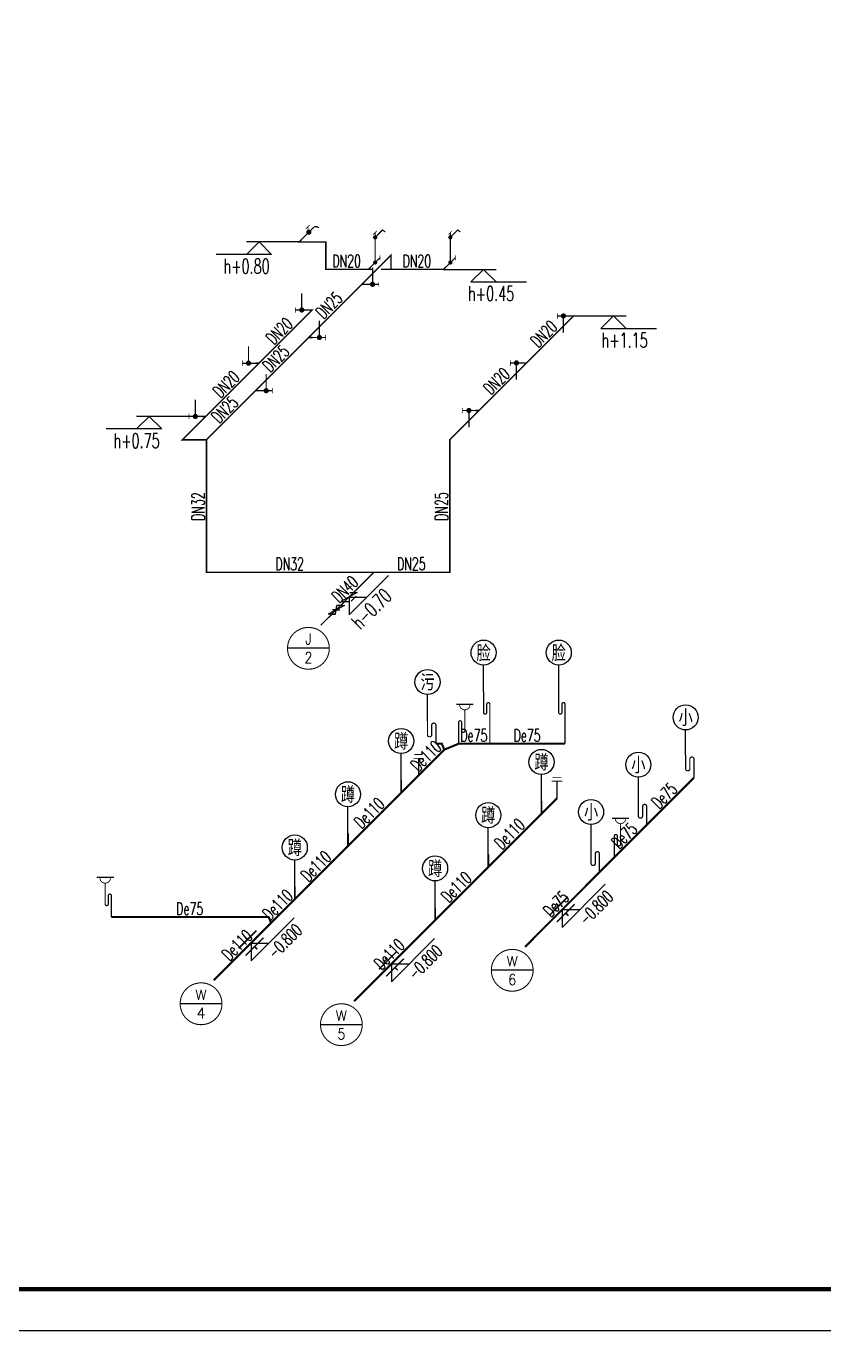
# Model space of a CAD drawing. Extents: x 14204718 to 16986381, y -1556765 to -15898.
# Drawn here: x 14940566 to 14950113, y -943952 to -928352 of the extents above; entities that cross this region are included whole.
import ezdxf
from ezdxf.enums import TextEntityAlignment as Align

# ---------------------------------------------------------------- set-up
doc = ezdxf.new("R2010")
doc.units = 0
doc.header["$LTSCALE"] = 1000
doc.header["$MEASUREMENT"] = 0
for name, color, linetype in [('DIM_污水', 3, 'Continuous'), ('DIM_消防', 3, 'Continuous'), ('EQUIP_地漏', 7, 'Continuous'), ('EQUIP_污水', 7, 'Continuous'), ('EQUIP_给水', 7, 'Continuous'), ('PIPE-污水', 2, 'Continuous'), ('PIPE-给水', 3, 'Continuous'), ('TEXT_污水', 7, 'Continuous'), ('TEXT_给水', 7, 'Continuous'), ('TK', 4, 'Continuous'), ('TWT_DIM', 3, 'Continuous'), ('TWT_ELEV', 3, 'Continuous'), ('TWT_IDEN', 3, 'Continuous'), ('TWT_TEXT', 7, 'Continuous'), ('VALVE_污水', 7, 'Continuous'), ('VALVE_给水', 7, 'Continuous')]:
    doc.layers.add(name, color=color, linetype=linetype)
doc.styles.add('_TWT_CIRCLE', font='COMPLEX', dxfattribs={"width": 1.1, "height": 3, "bigfont": 'HZTXT'})
doc.styles.add('_TWT_DIM_ELE', font='SIMPLEX', dxfattribs={"width": 0.8, "height": 3, "bigfont": 'HZTXT'})
doc.styles.add('_TWT_PIPEDN', font='SIMPLEX', dxfattribs={"width": 0.8, "height": 3, "bigfont": 'HZTXT'})
doc.styles.add('_TWT_SANITARY', font='', dxfattribs={"width": 0.8, "height": 3.5})
doc.styles.add('HZ', font='txt_____.ttf', dxfattribs={"bigfont": 'hztxt'})
doc.styles.get('_TWT_SANITARY').set_extended_font_data('SimSun')

# ---------------------------------------------------------------- blocks, each defined once
blk = doc.blocks.new('GeYuanFrame_28875727', base_point=(20.09, 4.53))
at = {"layer": 'TK'}
blk.add_lwpolyline([(20.09, 4.53), (20.09, 598.53), (861.09, 598.53), (861.09, 4.53)], close=True, dxfattribs=at)
at = {"layer": 'TK', "const_width": 1}
blk.add_lwpolyline([(45.09, 588.53), (851.09, 588.53), (851.09, 14.53), (45.09, 14.53)], close=True, dxfattribs=at)
blk = doc.blocks.new('$TWTSYS$00000086')
at = {"const_width": 30}
blk.add_lwpolyline([(0, 0), (0, 946, 1), (-75, 946), (-75, 746, -1), (-150, 746), (-150, 1244)], format="xyb", dxfattribs=at)
blk = doc.blocks.new('$TWTSYS$00000087')
at = {"const_width": 30}
blk.add_lwpolyline([(0, 0), (0, 456, 0.75), (-100, 456), (-100, 202, -0.75), (-200, 202), (-200, 540)], format="xyb", dxfattribs=at)
blk = doc.blocks.new('$TWTSYS$00000090')
at = {"color": 0, "const_width": 42}
blk.add_lwpolyline([(0, 303), (0, 0)], dxfattribs=at)
blk = doc.blocks.new('$TWTSYS$00000409')
blk.add_line((-53, 944), (347, 944))
for points, const_width in [([(25, 944, 1.067664), (275, 944)], 20), ([(0, 0), (0, 512, -1), (75, 512), (75, 312, 1), (150, 312), (150, 810)], 30)]:
    blk.add_lwpolyline(points, format="xyb", dxfattribs=dict(const_width=const_width))
at = {"style": 'HZ', "flags": 1}
for tag in ['WHAT', 'SPEC', 'UNIT']:
    blk.add_attdef(tag, (150, 810), '', height=0.001, dxfattribs=at)
blk = doc.blocks.new('$TWTSYS$00000426')
for points, const_width in [([(-125, 407), (125, 407)], 20), ([(-100, 500), (100, 500)], 20), ([(0, 407), (0, 0)], 30)]:
    blk.add_lwpolyline(points, dxfattribs=dict(const_width=const_width))
at = {"style": 'HZ', "width": 0.7, "flags": 1}
for tag in ['UNIT', 'SPEC', 'WHAT']:
    blk.add_attdef(tag, (0, 0), '', height=0.001, dxfattribs=at)
blk = doc.blocks.new('$TWTSYS$00000408')
blk.add_line((-53, 944), (347, 944))
for points, const_width in [([(25, 944, 1.067664), (275, 944)], 20), ([(0, 0), (0, 512, -1), (75, 512), (75, 312, 1), (150, 312), (150, 810)], 30)]:
    blk.add_lwpolyline(points, format="xyb", dxfattribs=dict(const_width=const_width))
at = {"style": 'HZ', "flags": 1}
for tag in ['WHAT', 'SPEC', 'UNIT']:
    blk.add_attdef(tag, (150, 810), '', height=0.001, dxfattribs=at)
blk = doc.blocks.new('$TWTSYS$00000410')
blk.add_line((53, 944), (-347, 944))
for points, const_width in [([(-25, 944, -1.067664), (-275, 944)], 20), ([(0, 0), (0, 512, 1), (-75, 512), (-75, 312, -1), (-150, 312), (-150, 810)], 30)]:
    blk.add_lwpolyline(points, format="xyb", dxfattribs=dict(const_width=const_width))
at = {"style": 'HZ', "flags": 1}
for tag in ['UNIT', 'SPEC', 'WHAT']:
    blk.add_attdef(tag, (-150, 810), '', height=0.001, dxfattribs=at)
blk = doc.blocks.new('$VALVE$00000553')
at = {"const_width": 30}
for points in [[(0, 100), (-250, 100), (-250, 100)], [(0, 100), (0, 175)], [(0, 100), (250, 100), (250, 100)], [(-250, -100), (-250, -100), (0, -100)], [(250, -100), (250, -100), (0, -100)], [(0, -175), (0, -100)]]:
    blk.add_lwpolyline(points, dxfattribs=at)
blk = doc.blocks.new('$TWTSYS$00000053')
at = {"const_width": 30}
blk.add_lwpolyline([(0, 0), (283, 283, -0.443942), (411, 276, 1.105826)], format="xyb", dxfattribs=at)
for points, const_width in [([(102, 252), (192, 342)], 15), ([(154, 162), (154, 304)], 10)]:
    blk.add_lwpolyline(points, dxfattribs=dict(const_width=const_width))
at = {"const_width": 62.5}
blk.add_lwpolyline([(152, 152, 1), (196, 196, 1)], format="xyb", close=True, dxfattribs=at)
at = {"style": 'HZ', "width": 0.7, "flags": 1}
for tag in ['UNIT', 'WHAT', 'SPEC']:
    blk.add_attdef(tag, (0, 0), '', height=0.0001, dxfattribs=at)
blk = doc.blocks.new('$VALVE$00000335')
for p, q in [((178, 53), (-178, -53)), ((-125, 0), (-178, -53)), ((-125, 0), (-72, 53)), ((-72, 53), (72, -53)), ((0, 0), (-53, -53)), ((0, 0), (53, 53)), ((125, 0), (72, -53)), ((125, 0), (178, 53))]:
    blk.add_line(p, q)
for p in [(-125, 0), (125, 0)]:
    blk.add_point(p)
blk = doc.blocks.new('$VALVE$00000359')
for p, q in [((177, 53), (-177, -53)), ((-177, -53), (-71, 53)), ((-30, 88), (111, 88)), ((71, -53), (177, 53))]:
    blk.add_line(p, q)
for p in [(-124, 0), (124, 0)]:
    blk.add_point(p)
blk.add_solid([(41, 88), (23, 106), (111, 88)])
blk = doc.blocks.new('$ATTACHMENT$00000125')
for points, const_width in [([(170, 0), (170, 400)], 30), ([(0, 0), (320, 0)], 30), ([(320, -65), (320, 65)], 15)]:
    blk.add_lwpolyline(points, dxfattribs=dict(const_width=const_width))
at = {"const_width": 62.5}
blk.add_lwpolyline([(139, 0, -1), (201, 0, -1)], format="xyb", close=True, dxfattribs=at)
at = {"style": 'HZ', "width": 0.7, "flags": 1}
for tag in ['UNIT', 'SPEC', 'WHAT']:
    blk.add_attdef(tag, (0, 0), '', height=0.001, dxfattribs=at)
blk = doc.blocks.new('$ATTACHMENT$00000141')
for points, const_width in [([(50, 769), (146, 865)], 15), ([(103, 705), (280, 882), (344, 834)], 30), ([(103, 822), (103, 103)], 30), ([(0, 0), (220, 220)], 30), ([(220, 278), (220, 154)], 15)]:
    blk.add_lwpolyline(points, dxfattribs=dict(const_width=const_width))
at = {"const_width": 50}
for points in [[(78, 705, 1), (128, 705, 1)], [(78, 105, 1), (128, 105, 1)]]:
    blk.add_lwpolyline(points, format="xyb", close=True, dxfattribs=at)
at = {"style": 'HZ', "width": 0.7, "flags": 1}
for tag in ['UNIT', 'SPEC', 'WHAT']:
    blk.add_attdef(tag, (0, 0), '', height=0.001, dxfattribs=at)
blk = doc.blocks.new('$ATTACHMENT$00000128')
for points, const_width in [([(0, 0), (-300, 0)], 30), ([(-298, 60), (-298, -70)], 15), ([(-150, 0), (-150, -400)], 30)]:
    blk.add_lwpolyline(points, dxfattribs=dict(const_width=const_width))
at = {"const_width": 62.5}
blk.add_lwpolyline([(-119, 0, -1), (-181, 0, -1)], format="xyb", close=True, dxfattribs=at)
at = {"style": 'HZ', "width": 0.7, "flags": 1}
for tag in ['UNIT', 'SPEC', 'WHAT']:
    blk.add_attdef(tag, (0, 0), '', height=0.001, dxfattribs=at)

msp = doc.modelspace()

# ---------------------------------------------------------------- hatches: boundary and pattern name
at = {"layer": 'PIPE-污水', "linetype": 'Continuous'}
for points in [[(14945541.2, -936932.2), (14945541.2, -936919.7), (14945549.5, -936919.7)], [(14945541.2, -936932.2), (14945552.7, -936927.4), (14945549.5, -936919.7)], [(14945741.2, -936932.2), (14945736.4, -936920.6), (14945738.7, -936919.7)], [(14945741.2, -936932.2), (14945741.2, -936919.7), (14945738.7, -936919.7)], [(14943469, -939004.4), (14943480.6, -938999.6), (14943477.4, -938991.9)], [(14943469, -939004.4), (14943469, -938991.9), (14943477.4, -938991.9)]]:
    msp.add_hatch(color=256, dxfattribs=at).paths.add_polyline_path(points)
at = {"layer": 'PIPE-给水', "linetype": 'Continuous'}
for points in [[(14943832.7, -930933.4), (14943826.5, -930927.2), (14943811.6, -930942.1)], [(14943832.7, -930933.4), (14943832.7, -930942.1), (14943811.6, -930942.1)], [(14944153.1, -930933.4), (14944161.9, -930933.4), (14944161.9, -930924.6)], [(14944153.1, -930933.4), (14944153.1, -930924.6), (14944161.9, -930924.6)], [(14944933.5, -931089.7), (14944927.3, -931083.5), (14944942.2, -931068.5)], [(14944933.5, -931089.7), (14944942.2, -931089.7), (14944942.2, -931068.5)], [(14944153.1, -931261), (14944153.1, -931269.7), (14944144.4, -931269.7)], [(14944153.1, -931261), (14944144.4, -931261), (14944144.4, -931269.7)], [(14945561.9, -931261), (14945561.9, -931269.7), (14945565.5, -931269.7)], [(14945561.9, -931261), (14945568.1, -931267.1), (14945565.5, -931269.7)], [(14943989.6, -931746.4), (14943995.8, -931752.6), (14944010.7, -931737.7)], [(14943989.6, -931746.4), (14943989.6, -931737.7), (14944010.7, -931737.7)], [(14947116.7, -931817.7), (14947122.9, -931823.9), (14947137.8, -931809)], [(14947116.7, -931817.7), (14947116.7, -931809), (14947137.8, -931809)], [(14942437.7, -933298.3), (14942431.5, -933292.1), (14942416.6, -933307.1)], [(14942437.7, -933298.3), (14942437.7, -933307.1), (14942416.6, -933307.1)], [(14945636.2, -933298.3), (14945630, -933292.1), (14945627.4, -933294.7)], [(14945636.2, -933298.3), (14945627.4, -933298.3), (14945627.4, -933294.7)], [(14942724.8, -934882.5), (14942724.8, -934891.2), (14942716.1, -934891.2)], [(14942724.8, -934882.5), (14942716.1, -934882.5), (14942716.1, -934891.2)], [(14945636.2, -934882.5), (14945636.2, -934891.2), (14945644.9, -934891.2)], [(14945636.2, -934882.5), (14945644.9, -934882.5), (14945644.9, -934891.2)]]:
    msp.add_hatch(color=256, dxfattribs=at).paths.add_polyline_path(points)

# ---------------------------------------------------------------- linework, layer by layer
at = {"layer": 'DIM_污水'}
for p, q in [((14946981.5, -939127.3), (14947496.5, -938612.3)), ((14946965.1, -938931.6), (14947087.6, -938809.1)), ((14946981.5, -938915.1), (14946981.5, -939127.3)), ((14946981.5, -938915.1), (14947193.7, -938915.1)), ((14943258.2, -939527.3), (14943773.2, -939012.3)), ((14943241.8, -939331.6), (14943364.3, -939209.1)), ((14943258.2, -939315.1), (14943258.2, -939527.3)), ((14943258.2, -939315.1), (14943470.4, -939315.1)), ((14944937.4, -939777.2), (14945452.4, -939262.3)), ((14944921, -939581.5), (14945043.5, -939459)), ((14944937.4, -939565.1), (14944937.4, -939777.2)), ((14944937.4, -939565.1), (14945149.6, -939565.1))]:
    msp.add_line(p, q, dxfattribs=at)
at = {"layer": 'DIM_消防'}
for p, q in [((14944194.6, -935791.4), (14943694.6, -935791.4)), ((14946633.3, -939641), (14946133.3, -939641)), ((14942910, -940041), (14942410, -940041)), ((14944589.2, -940290.9), (14944089.2, -940290.9))]:
    msp.add_line(p, q, dxfattribs=at)
at = {"layer": 'DIM_消防', "const_width": 12.5}
for points in [[(14944194.6, -935791.4, 1), (14943694.6, -935791.4, 1)], [(14946633.3, -939641, 1), (14946133.3, -939641, 1)], [(14942910, -940041, 1), (14942410, -940041, 1)], [(14944589.2, -940290.9, 1), (14944089.2, -940290.9, 1)]]:
    msp.add_lwpolyline(points, format="xyb", close=True, dxfattribs=at)
at = {"layer": 'PIPE-污水', "linetype": 'Continuous', "ltscale": 0.25, "const_width": 25}
for points in [[(14945570.5, -937002.9), (14945262.8, -937310.6)], [(14945469.8, -936932.2), (14945541.2, -936932.2)], [(14945541.2, -936932.2), (14945570.5, -937002.9)], [(14945741.2, -936932.2), (14945570.5, -937002.9)], [(14945741.2, -936932.2), (14946115.4, -936932.2)], [(14946115.4, -936932.2), (14947015.4, -936932.2)], [(14945262.8, -937310.6), (14945054.3, -937519.1)], [(14948558.4, -937338.3), (14947992.7, -937904)], [(14945054.3, -937519.1), (14944417.9, -938155.5)], [(14946733.5, -937769), (14946918.9, -937583.6)], [(14946733.5, -937769), (14946097.1, -938405.4)], [(14947992.7, -937904), (14947604, -938292.7)], [(14944417.9, -938155.5), (14943781.5, -938791.9)], [(14947604, -938292.7), (14947427, -938469.7)], [(14946097.1, -938405.4), (14945460.7, -939041.8)], [(14947427, -938469.7), (14946536.1, -939360.6)], [(14943781.5, -938791.9), (14943498.3, -939075.1)], [(14943469, -939004.4), (14941587.9, -939004.4)], [(14943498.3, -939075.1), (14942812.7, -939760.6)], [(14943469, -939004.4), (14943498.3, -939075.1)], [(14945460.7, -939041.8), (14944492, -940010.6)]]:
    msp.add_lwpolyline(points, dxfattribs=at)
at = {"layer": 'PIPE-给水', "linetype": 'Continuous', "ltscale": 0.25, "const_width": 17.5}
for points in [[(14943832.7, -930933.4), (14943862.6, -930903.5)], [(14944153.1, -930933.4), (14943832.7, -930933.4)], [(14944153.1, -931261), (14944153.1, -930933.4)], [(14944584, -931439.1), (14944933.5, -931089.7)], [(14944933.5, -931089.7), (14944933.5, -931261)], [(14944661.9, -931261), (14944153.1, -931261)], [(14944661.9, -931261), (14944691.7, -931231.1)], [(14944712.2, -931261), (14944661.9, -931261)], [(14944933.5, -931261), (14944812.2, -931261)], [(14945561.9, -931261), (14944933.5, -931261)], [(14945561.9, -931261), (14945591.7, -931231.1)], [(14943947.6, -932075.5), (14944584, -931439.1)], [(14944584, -931439.1), (14944627.3, -931439.1)], [(14943353.2, -932382.8), (14943989.6, -931746.4)], [(14943989.6, -931746.4), (14943949.5, -931746.4)], [(14946555.2, -932379.3), (14947116.7, -931817.7)], [(14947116.7, -931817.7), (14947070.4, -931817.7)], [(14943311.2, -932711.9), (14943947.6, -932075.5)], [(14943947.6, -932075.5), (14943990.9, -932075.5)], [(14942716.8, -933019.2), (14943353.2, -932382.8)], [(14943353.2, -932382.8), (14943313.1, -932382.8)], [(14945986.6, -932947.8), (14946555.2, -932379.3)], [(14946555.2, -932379.3), (14946508.8, -932379.3)], [(14942724.8, -933298.3), (14943311.2, -932711.9)], [(14943311.2, -932711.9), (14943354.5, -932711.9)], [(14942437.7, -933298.3), (14942716.8, -933019.2)], [(14942716.8, -933019.2), (14942676.7, -933019.2)], [(14945636.2, -933298.3), (14945986.6, -932947.8)], [(14945986.6, -932947.8), (14945940.3, -932947.8)], [(14942724.8, -933298.3), (14942437.7, -933298.3)], [(14942724.8, -934882.5), (14942724.8, -933298.3)], [(14945636.2, -934882.5), (14945636.2, -933298.3)], [(14944726.5, -934882.5), (14942724.8, -934882.5)], [(14944483.1, -935125.9), (14944726.5, -934882.5)], [(14944726.5, -934882.5), (14945636.2, -934882.5)], [(14944330.4, -935278.6), (14944378.1, -935230.9)], [(14944186.6, -935422.4), (14944224.3, -935384.7)]]:
    msp.add_lwpolyline(points, dxfattribs=at)
at = {"layer": 'TWT_DIM'}
for p, q in [((14946040.4, -936310.3, 400), (14946040.4, -935992.4, 400)), ((14946940.4, -936310.3, 400), (14946940.4, -935992.4, 400)), ((14945369.8, -936662.3, 400), (14945369.8, -936344.4, 400)), ((14948458.4, -937068.4, 400), (14948458.4, -936767, 400)), ((14945054.3, -937367.7, 400), (14945054.3, -937049.7, 400)), ((14946733.5, -937617.6, 400), (14946733.5, -937299.7, 400)), ((14947892.7, -937634.1, 400), (14947892.7, -937332.7, 400)), ((14944417.9, -938004.1, 400), (14944417.9, -937686.1, 400)), ((14946097.1, -938254, 400), (14946097.1, -937936.1, 400)), ((14947327, -938199.8, 400), (14947327, -937898.4, 400)), ((14943781.5, -938640.4, 400), (14943781.5, -938322.5, 400)), ((14945460.7, -938890.4, 400), (14945460.7, -938572.5, 400))]:
    msp.add_line(p, q, dxfattribs=at)
at = {"layer": 'TWT_ELEV'}
for p, q in [((14943354.7, -930933.4), (14943204.7, -931083.4)), ((14943832.7, -930933.4), (14943204.7, -930933.4)), ((14943354.7, -930933.4), (14943504.7, -931083.4)), ((14943504.7, -931083.4), (14942839.5, -931083.4)), ((14945561.9, -931261), (14946189.9, -931261)), ((14946039.9, -931261), (14945889.9, -931411)), ((14946039.9, -931261), (14946189.9, -931411)), ((14945889.9, -931411), (14946555.1, -931411)), ((14947116.7, -931817.7), (14947744.7, -931817.7)), ((14947594.7, -931817.7), (14947444.7, -931967.7)), ((14947594.7, -931817.7), (14947744.7, -931967.7)), ((14947444.7, -931967.7), (14948109.9, -931967.7)), ((14942038.7, -933019.2), (14941888.7, -933169.2)), ((14942516.7, -933019.2), (14941888.7, -933019.2)), ((14942038.7, -933019.2), (14942188.7, -933169.2)), ((14942188.7, -933169.2), (14941523.5, -933169.2)), ((14944430.6, -935390.5), (14944901, -934920.1)), ((14944092.6, -935516.4), (14944536.7, -935072.3)), ((14944430.6, -935178.4), (14944430.6, -935390.5)), ((14944430.6, -935178.4), (14944642.8, -935178.4))]:
    msp.add_line(p, q, dxfattribs=at)
at = {"layer": 'TWT_IDEN'}
for centre in [(14946040.4, -935842.4), (14946940.4, -935842.4), (14945369.8, -936194.4), (14948458.4, -936617), (14945054.3, -936899.7), (14946733.5, -937149.7), (14947892.7, -937182.7), (14944417.9, -937536.1), (14946097.1, -937786.1), (14947327, -937748.4), (14943781.5, -938172.5), (14945460.7, -938422.5)]:
    msp.add_circle(centre, 150, dxfattribs=at)

# ---------------------------------------------------------------- block references
at = {"xscale": 50, "yscale": 50, "zscale": 50}
msp.add_blockref('GeYuanFrame_28875727', (14926666.4, -943952), dxfattribs=at)
at = {"layer": 'EQUIP_地漏', "xscale": 0.5, "yscale": 0.5, "zscale": 0.5}
for name, p in [('$TWTSYS$00000409', (14945741.2, -936932.2)), ('$TWTSYS$00000408', (14947604, -938292.7)), ('$TWTSYS$00000410', (14941587.9, -939004.4))]:
    msp.add_blockref(name, p, dxfattribs=at)
at = {"layer": 'EQUIP_污水', "xscale": 0.5, "yscale": 0.5, "zscale": 0.5}
for name, p in [('$TWTSYS$00000086', (14946115.4, -936932.2)), ('$TWTSYS$00000086', (14947015.4, -936932.2)), ('$TWTSYS$00000087', (14945469.8, -936932.2)), ('$TWTSYS$00000426', (14945262.8, -937310.6)), ('$TWTSYS$00000087', (14948558.4, -937338.3)), ('$TWTSYS$00000090', (14945054.3, -937519.1)), ('$TWTSYS$00000426', (14946918.9, -937583.6)), ('$TWTSYS$00000090', (14946733.5, -937769)), ('$TWTSYS$00000087', (14947992.7, -937904)), ('$TWTSYS$00000090', (14944417.9, -938155.5)), ('$TWTSYS$00000090', (14946097.1, -938405.4)), ('$TWTSYS$00000087', (14947427, -938469.7)), ('$TWTSYS$00000090', (14943781.5, -938791.9)), ('$TWTSYS$00000090', (14945460.7, -939041.8))]:
    msp.add_blockref(name, p, dxfattribs=at)
at = {"layer": 'EQUIP_给水', "xscale": 0.5, "yscale": 0.5, "zscale": 0.5}
for name, p in [('$TWTSYS$00000053', (14943862.6, -930903.5)), ('$ATTACHMENT$00000141', (14944691.7, -931231.1)), ('$ATTACHMENT$00000141', (14945591.7, -931231.1)), ('$ATTACHMENT$00000125', (14944627.3, -931439.1)), ('$ATTACHMENT$00000125', (14943990.9, -932075.5)), ('$ATTACHMENT$00000128', (14947070.4, -931817.7)), ('$ATTACHMENT$00000128', (14946508.8, -932379.3)), ('$ATTACHMENT$00000125', (14943354.5, -932711.9)), ('$ATTACHMENT$00000128', (14945940.3, -932947.8))]:
    msp.add_blockref(name, p, dxfattribs=at)
at = {"layer": 'EQUIP_给水', "xscale": 0.5, "yscale": -0.5, "zscale": 0.5, "rotation": 180}
for p in [(14943949.5, -931746.4), (14943313.1, -932382.8), (14942676.7, -933019.2)]:
    msp.add_blockref('$ATTACHMENT$00000125', p, dxfattribs=at)
at = {"layer": 'VALVE_污水', "xscale": 0.6, "yscale": 0.6, "zscale": 0.6}
for p, rotation in [((14946981.5, -938915.1), 225.000000000947), ((14943258.2, -939315.1), 225.0000000009778), ((14944937.4, -939565.1), 225.0000000009295)]:
    msp.add_blockref('$VALVE$00000553', p, dxfattribs=dict(at, rotation=rotation))
at = {"layer": 'VALVE_给水', "xscale": 0.6, "yscale": -0.6, "zscale": 0.6, "rotation": 45.00000000006486}
for name, p in [('$VALVE$00000359', (14944430.6, -935178.4)), ('$VALVE$00000335', (14944277.3, -935331.7))]:
    msp.add_blockref(name, p, dxfattribs=at)

# ---------------------------------------------------------------- texts
at = {"layer": 'DIM_消防', "color": 7, "style": '_TWT_CIRCLE'}
for s, height, p, p2 in [('J', 131.9, (14943906.6, -935745.3), (14943982.6, -935745.3)), ('2', 129.4, (14943897.2, -935967.2), (14943992.1, -935967.2)), ('W', 120.8, (14946313.7, -939593.3), (14946452.9, -939593.3)), ('6', 129.4, (14946335.9, -939816.8), (14946430.7, -939816.8)), ('W', 120.8, (14942590.4, -939993.3), (14942729.6, -939993.3)), ('4', 127.4, (14942606.6, -940215.1), (14942713.4, -940215.1)), ('W', 120.8, (14944269.6, -940243.2), (14944408.8, -940243.2)), ('5', 129.4, (14944291.8, -940466.7), (14944386.6, -940466.7))]:
    msp.add_text(s, height=height, dxfattribs=at).set_placement(p, p2, align=Align.FIT)
at = {"layer": 'TEXT_污水', "linetype": 'Continuous', "style": '_TWT_PIPEDN', "width": 0.64}
for s, p in [('De110', (14945261.6, -937276.4)), ('De75', (14948139.9, -937721.4)), ('De110', (14944581, -937957)), ('De110', (14946260.2, -938206.9)), ('De75', (14947662.7, -938198.7)), ('De110', (14943944.6, -938593.4)), ('De110', (14945623.8, -938843.3)), ('De110', (14943484.8, -939053.2)), ('De75', (14946845.9, -939015.5)), ('De110', (14943000.5, -939537.5)), ('De110', (14944821.3, -939645.9))]:
    msp.add_text(s, height=150, rotation=45, dxfattribs=at).set_placement(p)
for p in [(14945761.4, -936907.2), (14946398.5, -936907.2), (14942361.6, -938979.4)]:
    msp.add_text('De75', height=150, dxfattribs=at).set_placement(p)
at = {"layer": 'TEXT_给水', "linetype": 'Continuous', "style": '_TWT_PIPEDN', "width": 0.64}
for s, p in [('DN20', (14944231.5, -931236)), ('DN20', (14945071.7, -931236)), ('DN32', (14943549.7, -934857.5)), ('DN25', (14945005.3, -934857.5))]:
    msp.add_text(s, height=150, dxfattribs=at).set_placement(p)
for s, rotation, p in [('DN25', 45, (14944123.7, -931864.1)), ('DN20', 45, (14943529.3, -932171.4)), ('DN20', 45, (14946693.8, -932205.3)), ('DN25', 45, (14943487.3, -932500.5)), ('DN20', 45, (14942892.9, -932807.8)), ('DN20', 45, (14946128.8, -932770.3)), ('DN25', 45, (14942875.9, -933111.9)), ('DN32', 90, (14942699.8, -934266.4)), ('DN25', 90, (14945611.2, -934266.4)), ('DN40', 45, (14944314.4, -935259.2))]:
    msp.add_text(s, height=150, rotation=rotation, dxfattribs=at).set_placement(p)
at = {"layer": 'TWT_TEXT', "style": '_TWT_DIM_ELE', "width": 0.64}
for s, p in [('h+0.80', (14942928.6, -931310.9)), ('h+0.45', (14945854.7, -931638.5)), ('h+1.15', (14947452.2, -932195.2)), ('h+0.75', (14941612.6, -933396.7))]:
    msp.add_text(s, height=175, dxfattribs=at).set_placement(p)
for s, height, p in [('h-0.70', 175, (14944566.6, -935576.3)), ('-0.800', 150, (14947268.2, -939116.4)), ('-0.800', 150, (14943544.9, -939516.4)), ('-0.800', 150, (14945224.1, -939766.3))]:
    msp.add_text(s, height=height, rotation=45, dxfattribs=at).set_placement(p)
at = {"layer": 'TWT_TEXT', "style": '_TWT_SANITARY', "width": 0.878906}
for s, p, p2 in [('脸', (14945955.5, -935927.2), (14946125.3, -935927.2)), ('脸', (14946855.5, -935927.2), (14947025.3, -935927.2)), ('污', (14945284.9, -936279.2), (14945454.6, -936279.2)), ('小', (14948373.5, -936701.9), (14948543.2, -936701.9)), ('蹲', (14944969.4, -936984.6), (14945139.1, -936984.6)), ('蹲', (14946648.6, -937234.6), (14946818.3, -937234.6)), ('小', (14947807.9, -937267.6), (14947977.6, -937267.6)), ('蹲', (14944333, -937621), (14944502.7, -937621)), ('蹲', (14946012.2, -937870.9), (14946181.9, -937870.9)), ('小', (14947242.2, -937833.2), (14947411.9, -937833.2)), ('蹲', (14943696.6, -938257.4), (14943866.4, -938257.4)), ('蹲', (14945375.9, -938507.3), (14945545.6, -938507.3))]:
    msp.add_text(s, height=169.7, dxfattribs=at).set_placement(p, p2, align=Align.FIT)

doc.saveas('drawing.dxf')
